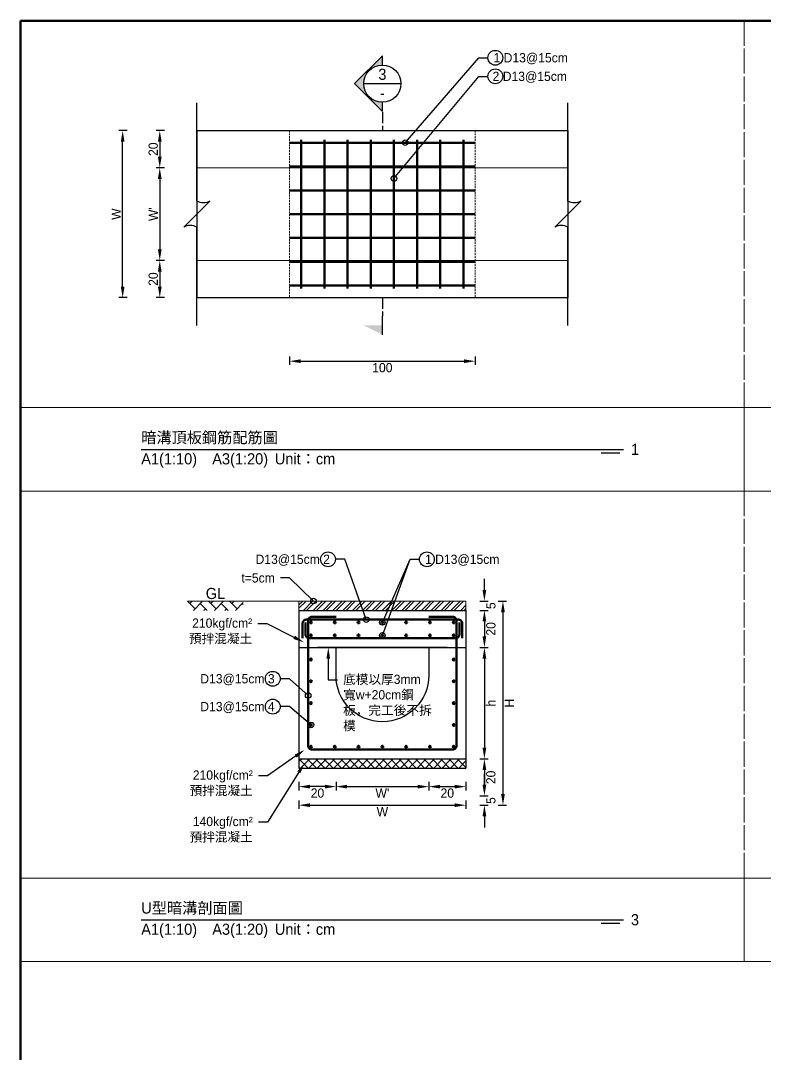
# Model space of a CAD drawing. Extents: x -3420 to 2030, y -3892 to 566.
# Drawn here: x -3420 to -3019, y -1971 to -1414 of the extents above; entities that cross this region are included whole.
import ezdxf
from ezdxf import colors
from ezdxf.entities.mleader import LeaderData, LeaderLine
from ezdxf.math import Vec2, Vec3

# ---------------------------------------------------------------- set-up
doc = ezdxf.new("R2010")
doc.units = 0
doc.header["$MEASUREMENT"] = 0
for name, pattern in [('ACAD_ISO02W100', [15, 12, -3]), ('DASHEDX2', [1.5, 1, -0.5]), ('HIDDEN', [0.375, 0.25, -0.125])]:
    doc.linetypes.add(name, pattern=pattern)
for name, color, linetype, lineweight in [('一、3.基本-變更', 1, 'Continuous', 50), ('二、1.繪圖-既有設施', 8, 'Continuous', 20), ('二、2.繪圖-施作項目', 181, 'Continuous', 30), ('二、4.繪圖-設計鋪面', 40, 'Continuous', 20), ('二、5.繪圖-鋼筋', 60, 'Continuous', 50), ('二、6.繪圖-其他施作項目', 35, 'Continuous', 30)]:
    doc.layers.add(name, color=color, linetype=linetype, lineweight=lineweight)
doc.layers.add('一、4.基本-隱藏', color=9, linetype='ACAD_ISO02W100', lineweight=20, plot=False)
doc.layers.add('三、3.文字-註解文字', color=2, linetype='Continuous')
doc.styles.add('次圖名(詳圖)', font='MS PGothic.ttf', dxfattribs={"height": 6})
doc.styles.add('註解文字(詳圖)', font='MS PGothic.ttf', dxfattribs={"height": 5})
doc.dimstyles.new('註解文字(詳圖)', dxfattribs={"dimtxt": 5, "dimasz": 6, "dimexe": 2, "dimexo": 5, "dimgap": 1, "dimtad": 2, "dimzin": 0, "dimdsep": 46, "dimtxsty": '註解文字(詳圖)', "dimcen": 0.1, "dimclrd": 144, "dimclre": 144, "dimclrt": 256, "dimadec": 0, "dimazin": 0, "dimtfac": 1, "dimtofl": 0, "dimtmove": 0, "dimatfit": 3, "dimfxlon": 1, "dimtolj": 1, "dimtzin": 0, "dimlwd": -1, "dimlwe": -1, "dimarcsym": 1})

# ---------------------------------------------------------------- blocks, each defined once
blk = doc.blocks.new('*D238')
at = {"layer": 'Defpoints', "color": 0, "transparency": 16777216}
for p in [(-3325.015, -1473.25), (-3345.015, -1493.25), (-3325.015, -1493.25)]:
    blk.add_point(p, dxfattribs=at)
at = {"layer": '三、3.文字-註解文字', "color": 144, "transparency": 16777216}
for p, q in [((-3342.515, -1473.25), (-3347.015, -1473.25)), ((-3345.015, -1479.25), (-3345.015, -1487.25)), ((-3342.515, -1493.25), (-3347.015, -1493.25))]:
    blk.add_line(p, q, dxfattribs=at)
for points in [[(-3346.015, -1479.25), (-3344.015, -1479.25), (-3345.015, -1473.25)], [(-3346.015, -1487.25), (-3344.015, -1487.25), (-3345.015, -1493.25)]]:
    blk.add_solid(points, dxfattribs=at)
at = {"layer": '三、3.文字-註解文字', "transparency": 16777216, "insert": (-3348.515, -1483.25), "char_height": 5, "attachment_point": 5, "rotation": 90, "style": '註解文字(詳圖)'}
blk.add_mtext('\\A1;20', dxfattribs=at)
blk = doc.blocks.new('*D239')
at = {"layer": 'Defpoints', "color": 0, "transparency": 16777216}
for p in [(-3325.015, -1493.25), (-3345.015, -1543.25), (-3325.015, -1543.25)]:
    blk.add_point(p, dxfattribs=at)
at = {"layer": '三、3.文字-註解文字', "color": 144, "transparency": 16777216}
for p, q in [((-3342.515, -1493.25), (-3347.015, -1493.25)), ((-3345.015, -1499.25), (-3345.015, -1537.25)), ((-3342.515, -1543.25), (-3347.015, -1543.25))]:
    blk.add_line(p, q, dxfattribs=at)
for points in [[(-3346.015, -1499.25), (-3344.015, -1499.25), (-3345.015, -1493.25)], [(-3346.015, -1537.25), (-3344.015, -1537.25), (-3345.015, -1543.25)]]:
    blk.add_solid(points, dxfattribs=at)
at = {"layer": '三、3.文字-註解文字', "transparency": 16777216, "insert": (-3348.515, -1518.25), "char_height": 5, "attachment_point": 5, "rotation": 90, "style": '註解文字(詳圖)'}
blk.add_mtext("\\A1;{\\fMS PGothic|b0|i0|c128|p34;W}'", dxfattribs=at)
blk = doc.blocks.new('*D240')
at = {"layer": 'Defpoints', "color": 0, "transparency": 16777216}
for p in [(-3325.015, -1543.25), (-3345.015, -1563.25), (-3325.015, -1563.25)]:
    blk.add_point(p, dxfattribs=at)
at = {"layer": '三、3.文字-註解文字', "color": 144, "transparency": 16777216}
for p, q in [((-3342.515, -1543.25), (-3347.015, -1543.25)), ((-3345.015, -1549.25), (-3345.015, -1557.25)), ((-3342.515, -1563.25), (-3347.015, -1563.25))]:
    blk.add_line(p, q, dxfattribs=at)
for points in [[(-3346.015, -1549.25), (-3344.015, -1549.25), (-3345.015, -1543.25)], [(-3346.015, -1557.25), (-3344.015, -1557.25), (-3345.015, -1563.25)]]:
    blk.add_solid(points, dxfattribs=at)
at = {"layer": '三、3.文字-註解文字', "transparency": 16777216, "insert": (-3348.515, -1553.25), "char_height": 5, "attachment_point": 5, "rotation": 90, "style": '註解文字(詳圖)'}
blk.add_mtext('\\A1;20', dxfattribs=at)
blk = doc.blocks.new('_Small')
at = {"color": 0, "linetype": 'ByBlock', "lineweight": -2}
blk.add_circle((0, 0), 0.25, dxfattribs=at)
blk = doc.blocks.new('*D241')
at = {"layer": 'Defpoints', "color": 0, "transparency": 16777216}
for p in [(-3275.015, -1563.25), (-3175.015, -1563.25), (-3175.015, -1597.5)]:
    blk.add_point(p, dxfattribs=at)
at = {"layer": '三、3.文字-註解文字', "color": 144, "transparency": 16777216}
for p, q in [((-3275.015, -1595), (-3275.015, -1599.5)), ((-3269.015, -1597.5), (-3181.015, -1597.5)), ((-3175.015, -1595), (-3175.015, -1599.5))]:
    blk.add_line(p, q, dxfattribs=at)
for points in [[(-3269.015, -1596.5), (-3269.015, -1598.5), (-3275.015, -1597.5)], [(-3181.015, -1596.5), (-3181.015, -1598.5), (-3175.015, -1597.5)]]:
    blk.add_solid(points, dxfattribs=at)
at = {"layer": '三、3.文字-註解文字', "transparency": 16777216, "insert": (-3225.015, -1601), "char_height": 5, "attachment_point": 5, "style": '註解文字(詳圖)'}
blk.add_mtext('\\A1;100', dxfattribs=at)
blk = doc.blocks.new('*D242')
at = {"layer": 'Defpoints', "color": 0, "transparency": 16777216}
for p in [(-3365.015, -1473.25), (-3325.015, -1473.25), (-3325.015, -1563.25)]:
    blk.add_point(p, dxfattribs=at)
at = {"layer": '三、3.文字-註解文字', "color": 144, "transparency": 16777216}
for p, q in [((-3362.515, -1473.25), (-3367.015, -1473.25)), ((-3365.015, -1557.25), (-3365.015, -1479.25)), ((-3362.515, -1563.25), (-3367.015, -1563.25))]:
    blk.add_line(p, q, dxfattribs=at)
for points in [[(-3366.015, -1479.25), (-3364.015, -1479.25), (-3365.015, -1473.25)], [(-3366.015, -1557.25), (-3364.015, -1557.25), (-3365.015, -1563.25)]]:
    blk.add_solid(points, dxfattribs=at)
at = {"layer": '三、3.文字-註解文字', "transparency": 16777216, "insert": (-3368.515, -1518.25), "char_height": 5, "attachment_point": 5, "rotation": 90, "style": '註解文字(詳圖)'}
blk.add_mtext('\\A1;W', dxfattribs=at)
blk = doc.blocks.new('*D243')
at = {"layer": 'Defpoints', "color": 0, "transparency": 16777216}
for p in [(-3180, -1726.75), (-3180, -1731.75), (-3170, -1731.75)]:
    blk.add_point(p, dxfattribs=at)
at = {"layer": '三、3.文字-註解文字', "color": 144, "transparency": 16777216}
for p, q in [((-3170, -1720.75), (-3170, -1714.75)), ((-3172.5, -1726.75), (-3168, -1726.75)), ((-3172.5, -1731.75), (-3168, -1731.75)), ((-3170, -1737.75), (-3170, -1743.75))]:
    blk.add_line(p, q, dxfattribs=at)
for points in [[(-3171, -1720.75), (-3169, -1720.75), (-3170, -1726.75)], [(-3171, -1737.75), (-3169, -1737.75), (-3170, -1731.75)]]:
    blk.add_solid(points, dxfattribs=at)
at = {"layer": '三、3.文字-註解文字', "transparency": 16777216, "insert": (-3166.5, -1729.25), "char_height": 5, "attachment_point": 5, "rotation": 90, "style": '註解文字(詳圖)'}
blk.add_mtext('\\A1;5', dxfattribs=at)
blk = doc.blocks.new('*D244')
at = {"layer": 'Defpoints', "color": 0, "transparency": 16777216}
for p in [(-3180, -1731.75), (-3180, -1751.75), (-3170, -1751.75)]:
    blk.add_point(p, dxfattribs=at)
at = {"layer": '三、3.文字-註解文字', "color": 144, "transparency": 16777216}
for p, q in [((-3172.5, -1731.75), (-3168, -1731.75)), ((-3170, -1737.75), (-3170, -1745.75)), ((-3172.5, -1751.75), (-3168, -1751.75))]:
    blk.add_line(p, q, dxfattribs=at)
for points in [[(-3171, -1737.75), (-3169, -1737.75), (-3170, -1731.75)], [(-3171, -1745.75), (-3169, -1745.75), (-3170, -1751.75)]]:
    blk.add_solid(points, dxfattribs=at)
at = {"layer": '三、3.文字-註解文字', "transparency": 16777216, "insert": (-3166.5, -1741.75), "char_height": 5, "attachment_point": 5, "rotation": 90, "style": '註解文字(詳圖)'}
blk.add_mtext('\\A1;20', dxfattribs=at)
blk = doc.blocks.new('*D245')
at = {"layer": 'Defpoints', "color": 0, "transparency": 16777216}
for p in [(-3180, -1751.75), (-3225, -1811.75), (-3170, -1811.75)]:
    blk.add_point(p, dxfattribs=at)
at = {"layer": '三、3.文字-註解文字', "color": 144, "transparency": 16777216}
for p, q in [((-3172.5, -1751.75), (-3168, -1751.75)), ((-3170, -1757.75), (-3170, -1805.75)), ((-3172.5, -1811.75), (-3168, -1811.75))]:
    blk.add_line(p, q, dxfattribs=at)
for points in [[(-3171, -1757.75), (-3169, -1757.75), (-3170, -1751.75)], [(-3171, -1805.75), (-3169, -1805.75), (-3170, -1811.75)]]:
    blk.add_solid(points, dxfattribs=at)
at = {"layer": '三、3.文字-註解文字', "transparency": 16777216, "insert": (-3166.5, -1781.75), "char_height": 5, "attachment_point": 5, "rotation": 90, "style": '註解文字(詳圖)'}
blk.add_mtext('\\A1;h', dxfattribs=at)
blk = doc.blocks.new('*D246')
at = {"layer": 'Defpoints', "color": 0, "transparency": 16777216}
for p in [(-3225, -1811.75), (-3180, -1831.75), (-3170, -1831.75)]:
    blk.add_point(p, dxfattribs=at)
at = {"layer": '三、3.文字-註解文字', "color": 144, "transparency": 16777216}
for p, q in [((-3172.5, -1811.75), (-3168, -1811.75)), ((-3170, -1817.75), (-3170, -1825.75)), ((-3172.5, -1831.75), (-3168, -1831.75))]:
    blk.add_line(p, q, dxfattribs=at)
for points in [[(-3171, -1817.75), (-3169, -1817.75), (-3170, -1811.75)], [(-3171, -1825.75), (-3169, -1825.75), (-3170, -1831.75)]]:
    blk.add_solid(points, dxfattribs=at)
at = {"layer": '三、3.文字-註解文字', "transparency": 16777216, "insert": (-3166.5, -1821.75), "char_height": 5, "attachment_point": 5, "rotation": 90, "style": '註解文字(詳圖)'}
blk.add_mtext('\\A1;20', dxfattribs=at)
blk = doc.blocks.new('*D247')
at = {"layer": 'Defpoints', "color": 0, "transparency": 16777216}
for p in [(-3180, -1831.75), (-3180, -1836.75), (-3170, -1836.75)]:
    blk.add_point(p, dxfattribs=at)
at = {"layer": '三、3.文字-註解文字', "color": 144, "transparency": 16777216}
for p, q in [((-3170, -1825.75), (-3170, -1819.75)), ((-3172.5, -1831.75), (-3168, -1831.75)), ((-3172.5, -1836.75), (-3168, -1836.75)), ((-3170, -1842.75), (-3170, -1848.75))]:
    blk.add_line(p, q, dxfattribs=at)
for points in [[(-3171, -1825.75), (-3169, -1825.75), (-3170, -1831.75)], [(-3171, -1842.75), (-3169, -1842.75), (-3170, -1836.75)]]:
    blk.add_solid(points, dxfattribs=at)
at = {"layer": '三、3.文字-註解文字', "transparency": 16777216, "insert": (-3166.5, -1834.25), "char_height": 5, "attachment_point": 5, "rotation": 90, "style": '註解文字(詳圖)'}
blk.add_mtext('\\A1;5', dxfattribs=at)
blk = doc.blocks.new('*D248')
at = {"layer": 'Defpoints', "color": 0, "transparency": 16777216}
for p in [(-3180, -1726.75), (-3180, -1836.75), (-3160, -1836.75)]:
    blk.add_point(p, dxfattribs=at)
at = {"layer": '三、3.文字-註解文字', "color": 144, "transparency": 16777216}
for p, q in [((-3162.5, -1726.75), (-3158, -1726.75)), ((-3160, -1732.75), (-3160, -1830.75)), ((-3162.5, -1836.75), (-3158, -1836.75))]:
    blk.add_line(p, q, dxfattribs=at)
for points in [[(-3161, -1732.75), (-3159, -1732.75), (-3160, -1726.75)], [(-3161, -1830.75), (-3159, -1830.75), (-3160, -1836.75)]]:
    blk.add_solid(points, dxfattribs=at)
at = {"layer": '三、3.文字-註解文字', "transparency": 16777216, "insert": (-3156.5, -1781.75), "char_height": 5, "attachment_point": 5, "rotation": 90, "style": '註解文字(詳圖)'}
blk.add_mtext('\\A1;H', dxfattribs=at)
blk = doc.blocks.new('*D235')
at = {"layer": 'Defpoints', "color": 0, "transparency": 16777216}
for p in [(-3270, -1751.75), (-3250, -1751.75), (-3270, -1826.75)]:
    blk.add_point(p, dxfattribs=at)
at = {"layer": '三、3.文字-註解文字', "color": 144, "transparency": 16777216}
for p, q in [((-3270, -1824.25), (-3270, -1828.75)), ((-3256, -1826.75), (-3264, -1826.75)), ((-3250, -1824.25), (-3250, -1828.75))]:
    blk.add_line(p, q, dxfattribs=at)
for points in [[(-3264, -1825.75), (-3264, -1827.75), (-3270, -1826.75)], [(-3256, -1825.75), (-3256, -1827.75), (-3250, -1826.75)]]:
    blk.add_solid(points, dxfattribs=at)
at = {"layer": '三、3.文字-註解文字', "transparency": 16777216, "insert": (-3260, -1830.25), "char_height": 5, "attachment_point": 5, "style": '註解文字(詳圖)'}
blk.add_mtext('\\A1;20', dxfattribs=at)
blk = doc.blocks.new('*D236')
at = {"layer": 'Defpoints', "color": 0, "transparency": 16777216}
for p in [(-3250, -1751.75), (-3200, -1751.75), (-3200, -1826.75)]:
    blk.add_point(p, dxfattribs=at)
at = {"layer": '三、3.文字-註解文字', "color": 144, "transparency": 16777216}
for p, q in [((-3250, -1824.25), (-3250, -1828.75)), ((-3244, -1826.75), (-3206, -1826.75)), ((-3200, -1824.25), (-3200, -1828.75))]:
    blk.add_line(p, q, dxfattribs=at)
for points in [[(-3244, -1825.75), (-3244, -1827.75), (-3250, -1826.75)], [(-3206, -1825.75), (-3206, -1827.75), (-3200, -1826.75)]]:
    blk.add_solid(points, dxfattribs=at)
at = {"layer": '三、3.文字-註解文字', "transparency": 16777216, "insert": (-3225, -1830.25), "char_height": 5, "attachment_point": 5, "style": '註解文字(詳圖)'}
blk.add_mtext("\\A1;W'", dxfattribs=at)
blk = doc.blocks.new('*D237')
at = {"layer": 'Defpoints', "color": 0, "transparency": 16777216}
for p in [(-3200, -1751.75), (-3180, -1751.75), (-3180, -1826.75)]:
    blk.add_point(p, dxfattribs=at)
at = {"layer": '三、3.文字-註解文字', "color": 144, "transparency": 16777216}
for p, q in [((-3200, -1824.25), (-3200, -1828.75)), ((-3194, -1826.75), (-3186, -1826.75)), ((-3180, -1824.25), (-3180, -1828.75))]:
    blk.add_line(p, q, dxfattribs=at)
for points in [[(-3194, -1825.75), (-3194, -1827.75), (-3200, -1826.75)], [(-3186, -1825.75), (-3186, -1827.75), (-3180, -1826.75)]]:
    blk.add_solid(points, dxfattribs=at)
at = {"layer": '三、3.文字-註解文字', "transparency": 16777216, "insert": (-3190, -1830.25), "char_height": 5, "attachment_point": 5, "style": '註解文字(詳圖)'}
blk.add_mtext('\\A1;20', dxfattribs=at)
blk = doc.blocks.new('*D249')
at = {"layer": 'Defpoints', "color": 0, "transparency": 16777216}
for p in [(-3270, -1816.75), (-3180, -1816.75), (-3180, -1836.75)]:
    blk.add_point(p, dxfattribs=at)
at = {"layer": '三、3.文字-註解文字', "color": 144, "transparency": 16777216}
for p, q in [((-3270, -1834.25), (-3270, -1838.75)), ((-3264, -1836.75), (-3186, -1836.75)), ((-3180, -1834.25), (-3180, -1838.75))]:
    blk.add_line(p, q, dxfattribs=at)
for points in [[(-3264, -1835.75), (-3264, -1837.75), (-3270, -1836.75)], [(-3186, -1835.75), (-3186, -1837.75), (-3180, -1836.75)]]:
    blk.add_solid(points, dxfattribs=at)
at = {"layer": '三、3.文字-註解文字', "transparency": 16777216, "insert": (-3225, -1840.25), "char_height": 5, "attachment_point": 5, "style": '註解文字(詳圖)'}
blk.add_mtext('\\A1;W', dxfattribs=at)

msp = doc.modelspace()

# ---------------------------------------------------------------- hatches: boundary and pattern name
at = {"layer": '三、3.文字-註解文字'}
h = msp.add_hatch(color=256, dxfattribs=at)
h.dxf.hatch_style = 1
h.paths.add_polyline_path([(-3225.015, -1432.943), (-3240.015, -1447.943), (-3225.015, -1462.943), (-3225.015, -1457.943, -0.4142136), (-3235.015, -1447.943, -0.4142136), (-3225.015, -1437.943)])
h = msp.add_hatch(color=256, dxfattribs=at)
h.dxf.hatch_style = 1
h.paths.add_polyline_path([(-3235.015, -1578.25), (-3225.015, -1583.25), (-3225.015, -1578.25)])
at = {"layer": '二、2.繪圖-施作項目'}
h = msp.add_hatch(dxfattribs=at)
h.set_pattern_fill('ANSI37', color=256)
h.set_pattern_definition([(45, (-2431.9625, -1477.9498), (-2.245064, 2.245064), []), (135, (-2431.9625, -1477.9498), (-2.245064, -2.245064), [])])
h.paths.add_polyline_path([(-3180, -1816.75), (-3180, -1811.75), (-3270, -1811.75), (-3270, -1816.75)])
at = {"layer": '二、4.繪圖-設計鋪面'}
h = msp.add_hatch(dxfattribs=at)
h.set_pattern_fill('AR-HBONE', color=256)
h.set_pattern_definition([(45, (-2650, -1456.5), (0, 5.656854), [12, -4]), (135, (-2647.1716, -1453.6716), (4e-16, 5.656854), [12, -4])])
h.paths.add_polyline_path([(-3300, -1726.75), (-3330, -1726.75), (-3330, -1731.75), (-3300, -1731.75)])
h = msp.add_hatch(dxfattribs=at)
h.set_pattern_fill('ANSI32', color=256, scale=10)
h.set_pattern_definition([(45, (-5397.7885, -1507.283), (-2.6516504, 2.6516504), []), (45, (-5396.0207, -1507.283), (-2.6516504, 2.6516504), [])])
h.paths.add_polyline_path([(-3180, -1731.75), (-3180, -1726.75), (-3270, -1726.75), (-3270, -1731.75)])
at = {"layer": '二、5.繪圖-鋼筋'}
h = msp.add_hatch(color=256, dxfattribs=at)
h.dxf.hatch_style = 1
h.paths.add_polyline_path([(-3263, -1738.25, 1), (-3264, -1738.25, 1)])
h = msp.add_hatch(color=256, dxfattribs=at)
h.dxf.hatch_style = 1
h.paths.add_polyline_path([(-3250.17, -1738.25, 1), (-3251.17, -1738.25, 1)])
h = msp.add_hatch(color=256, dxfattribs=at)
h.dxf.hatch_style = 1
h.paths.add_polyline_path([(-3237.34, -1738.25, 1), (-3238.34, -1738.25, 1)])
h = msp.add_hatch(color=256, dxfattribs=at)
h.dxf.hatch_style = 1
h.paths.add_polyline_path([(-3224.5, -1738.25, 1), (-3225.5, -1738.25, 1)])
h = msp.add_hatch(color=256, dxfattribs=at)
h.dxf.hatch_style = 1
h.paths.add_polyline_path([(-3211.68, -1738.25, 1), (-3212.68, -1738.25, 1)])
h = msp.add_hatch(color=256, dxfattribs=at)
h.dxf.hatch_style = 1
h.paths.add_polyline_path([(-3198.85, -1738.25, 1), (-3199.85, -1738.25, 1)])
h = msp.add_hatch(color=256, dxfattribs=at)
h.dxf.hatch_style = 1
h.paths.add_polyline_path([(-3186, -1738.25, 1), (-3187, -1738.25, 1)])
h = msp.add_hatch(color=256, dxfattribs=at)
h.dxf.hatch_style = 1
h.paths.add_polyline_path([(-3263, -1745.25, 1), (-3264, -1745.25, 1)])
h = msp.add_hatch(color=256, dxfattribs=at)
h.dxf.hatch_style = 1
h.paths.add_polyline_path([(-3250.17, -1745.25, 1), (-3251.17, -1745.25, 1)])
h = msp.add_hatch(color=256, dxfattribs=at)
h.dxf.hatch_style = 1
h.paths.add_polyline_path([(-3237.34, -1745.25, 1), (-3238.34, -1745.25, 1)])
h = msp.add_hatch(color=256, dxfattribs=at)
h.dxf.hatch_style = 1
h.paths.add_polyline_path([(-3224.5, -1745.25, 1), (-3225.5, -1745.25, 1)])
h = msp.add_hatch(color=256, dxfattribs=at)
h.dxf.hatch_style = 1
h.paths.add_polyline_path([(-3211.68, -1745.25, 1), (-3212.68, -1745.25, 1)])
h = msp.add_hatch(color=256, dxfattribs=at)
h.dxf.hatch_style = 1
h.paths.add_polyline_path([(-3198.85, -1745.25, 1), (-3199.85, -1745.25, 1)])
h = msp.add_hatch(color=256, dxfattribs=at)
h.dxf.hatch_style = 1
h.paths.add_polyline_path([(-3186, -1745.25, 1), (-3187, -1745.25, 1)])
h = msp.add_hatch(color=256, dxfattribs=at)
h.dxf.hatch_style = 1
h.paths.add_polyline_path([(-3263, -1758.25, 1), (-3264, -1758.25, 1)])
h = msp.add_hatch(color=256, dxfattribs=at)
h.dxf.hatch_style = 1
h.paths.add_polyline_path([(-3186, -1758.25, 1), (-3187, -1758.25, 1)])
h = msp.add_hatch(color=256, dxfattribs=at)
h.dxf.hatch_style = 1
h.paths.add_polyline_path([(-3263, -1770, 1), (-3264, -1770, 1)])
h = msp.add_hatch(color=256, dxfattribs=at)
h.dxf.hatch_style = 1
h.paths.add_polyline_path([(-3186, -1770, 1), (-3187, -1770, 1)])
h = msp.add_hatch(color=256, dxfattribs=at)
h.dxf.hatch_style = 1
h.paths.add_polyline_path([(-3263, -1781.75, 1), (-3264, -1781.75, 1)])
h = msp.add_hatch(color=256, dxfattribs=at)
h.dxf.hatch_style = 1
h.paths.add_polyline_path([(-3186, -1781.75, 1), (-3187, -1781.75, 1)])
h = msp.add_hatch(color=256, dxfattribs=at)
h.dxf.hatch_style = 1
h.paths.add_polyline_path([(-3263, -1793.5, 1), (-3264, -1793.5, 1)])
h = msp.add_hatch(color=256, dxfattribs=at)
h.dxf.hatch_style = 1
h.paths.add_polyline_path([(-3186, -1793.5, 1), (-3187, -1793.5, 1)])
h = msp.add_hatch(color=256, dxfattribs=at)
h.dxf.hatch_style = 1
h.paths.add_polyline_path([(-3263, -1805.25, 1), (-3264, -1805.25, 1)])
h = msp.add_hatch(color=256, dxfattribs=at)
h.dxf.hatch_style = 1
h.paths.add_polyline_path([(-3250.17, -1805.25, 1), (-3251.17, -1805.25, 1)])
h = msp.add_hatch(color=256, dxfattribs=at)
h.dxf.hatch_style = 1
h.paths.add_polyline_path([(-3237.34, -1805.25, 1), (-3238.34, -1805.25, 1)])
h = msp.add_hatch(color=256, dxfattribs=at)
h.dxf.hatch_style = 1
h.paths.add_polyline_path([(-3224.5, -1805.25, 1), (-3225.5, -1805.25, 1)])
h = msp.add_hatch(color=256, dxfattribs=at)
h.dxf.hatch_style = 1
h.paths.add_polyline_path([(-3211.68, -1805.25, 1), (-3212.68, -1805.25, 1)])
h = msp.add_hatch(color=256, dxfattribs=at)
h.dxf.hatch_style = 1
h.paths.add_polyline_path([(-3198.85, -1805.25, 1), (-3199.85, -1805.25, 1)])
h = msp.add_hatch(color=256, dxfattribs=at)
h.dxf.hatch_style = 1
h.paths.add_polyline_path([(-3186, -1805.25, 1), (-3187, -1805.25, 1)])

# ---------------------------------------------------------------- linework, layer by layer
at = {"layer": '一、3.基本-變更'}
msp.add_lwpolyline([(-3420, -1414), (0, -1414), (0, -2528), (-3420, -2528)], close=True, dxfattribs=at)
at = {"layer": '一、4.基本-隱藏'}
for points in [[(-3420, -1414), (-2640, -1414), (-2640, -1921), (-3420, -1921)], [(-3420, -1414), (-3030, -1414), (-3030, -1622.5), (-3420, -1622.5)], [(-3030, -1414), (-2730, -1414), (-2730, -1622.5), (-3030, -1622.5)], [(-3420, -1622.5), (-3030, -1622.5), (-3030, -1667.5), (-3420, -1667.5)], [(-3030, -1622.5), (-2730, -1622.5), (-2730, -1667.5), (-3030, -1667.5)], [(-3420, -1667.5), (-3030, -1667.5), (-3030, -1876), (-3420, -1876)], [(-3030, -1667.5), (-2730, -1667.5), (-2730, -1876), (-3030, -1876)], [(-3420, -1876), (-3030, -1876), (-3030, -1921), (-3420, -1921)], [(-3030, -1876), (-2730, -1876), (-2730, -1921), (-3030, -1921)]]:
    msp.add_lwpolyline(points, close=True, dxfattribs=at)
msp.add_lwpolyline([(-3420, -1921), (-2640, -1921)], dxfattribs=at)
at = {"layer": '三、3.文字-註解文字'}
for points in [[(-3225.015, -1437.943), (-3225.015, -1432.943), (-3240.015, -1447.943), (-3225.015, -1462.943), (-3225.015, -1457.943)], [(-3235.015, -1447.943), (-3215.015, -1447.943)], [(-3225.015, -1583.25), (-3225.015, -1573.25)], [(-3355, -1645), (-3095, -1645)], [(-3097, -1647), (-3107, -1647)], [(-3355, -1898.5), (-3095, -1898.5)], [(-3097, -1900.5), (-3107, -1900.5)]]:
    msp.add_lwpolyline(points, dxfattribs=at)
for points in [[(-3325.015, -1578.25), (-3325.015, -1525.321, 0.2828427), (-3332.086, -1525.321), (-3317.944, -1511.179, -0.2828427), (-3325.015, -1511.179), (-3325.015, -1458.25)], [(-3125.015, -1578.25), (-3125.015, -1525.321, 0.2828427), (-3132.086, -1525.321), (-3117.944, -1511.179, -0.2828427), (-3125.015, -1511.179), (-3125.015, -1458.25)]]:
    msp.add_lwpolyline(points, format="xyb", dxfattribs=at)
at = {"layer": '三、3.文字-註解文字', "linetype": 'ACAD_ISO02W100', "ltscale": 0.5}
for points in [[(-3225.015, -1463.25), (-3225.015, -1473.25)], [(-3225.015, -1563.25), (-3225.015, -1573.25)]]:
    msp.add_lwpolyline(points, dxfattribs=at)
at = {"layer": '三、3.文字-註解文字'}
for centre, radius in [((-3164.085, -1434), 4), ((-3225.015, -1447.943), 10), ((-3164.085, -1444), 4), ((-3254.282, -1704.25), 4), ((-3201, -1704.25), 4), ((-3284.082, -1768.625), 4), ((-3284.082, -1783.625), 4)]:
    msp.add_circle(centre, radius, dxfattribs=at)
at = {"layer": '二、1.繪圖-既有設施', "linetype": 'DASHEDX2'}
for points in [[(-3275.015, -1473.25), (-3275.015, -1563.25)], [(-3175.015, -1473.25), (-3175.015, -1563.25)]]:
    msp.add_lwpolyline(points, dxfattribs=at)
at = {"layer": '二、1.繪圖-既有設施', "linetype": 'HIDDEN'}
for points in [[(-3325.015, -1493.25), (-3125.015, -1493.25)], [(-3325.015, -1543.25), (-3125.015, -1543.25)]]:
    msp.add_lwpolyline(points, dxfattribs=at)
at = {"layer": '二、2.繪圖-施作項目'}
for points in [[(-3325.015, -1473.25), (-3125.015, -1473.25)], [(-3325.015, -1473.25), (-3325.015, -1563.25)], [(-3125.015, -1473.25), (-3125.015, -1563.25)], [(-3325.015, -1563.25), (-3125.015, -1563.25)], [(-3270, -1731.75), (-3180, -1731.75)], [(-3270, -1731.75), (-3270, -1751.75)], [(-3180, -1731.75), (-3180, -1751.75)], [(-3270, -1751.75), (-3180, -1751.75)], [(-3270, -1751.75), (-3180, -1751.75)], [(-3270, -1751.75), (-3270, -1816.75)], [(-3180, -1751.75), (-3180, -1816.75)], [(-3270, -1811.75), (-3180, -1811.75)], [(-3270, -1816.75), (-3180, -1816.75)]]:
    msp.add_lwpolyline(points, dxfattribs=at)
msp.add_lwpolyline([(-3200, -1751.75), (-3200, -1766.75, -1), (-3250, -1766.75), (-3250, -1751.75)], format="xyb", dxfattribs=at)
at = {"layer": '二、4.繪圖-設計鋪面'}
for points in [[(-3270, -1726.75), (-3330, -1726.75)], [(-3270, -1726.75), (-3180, -1726.75)], [(-3270, -1726.75), (-3270, -1731.75)], [(-3270, -1731.75), (-3180, -1731.75)], [(-3180, -1726.75), (-3180, -1731.75)]]:
    msp.add_lwpolyline(points, dxfattribs=at)
at = {"layer": '二、5.繪圖-鋼筋'}
for points in [[(-3275.015, -1479.75), (-3175.015, -1479.75)], [(-3268.78, -1478.25), (-3268.78, -1558.25)], [(-3256.28, -1478.25), (-3256.28, -1558.25)], [(-3243.78, -1478.25), (-3243.78, -1558.25)], [(-3231.28, -1478.25), (-3231.28, -1558.25)], [(-3218.78, -1478.25), (-3218.78, -1558.25)], [(-3206.28, -1478.25), (-3206.28, -1558.25)], [(-3193.78, -1478.25), (-3193.78, -1558.25)], [(-3181.28, -1478.25), (-3181.28, -1558.25)], [(-3275.015, -1492.6), (-3175.015, -1492.6)], [(-3275.015, -1505.43), (-3175.015, -1505.43)], [(-3275.015, -1518.26), (-3175.015, -1518.26)], [(-3275.015, -1531.09), (-3175.015, -1531.09)], [(-3275.015, -1543.92), (-3175.015, -1543.92)], [(-3275.015, -1556.75), (-3175.015, -1556.75)]]:
    msp.add_lwpolyline(points, dxfattribs=at)
for points in [[(-3268, -1746.75), (-3268, -1738.75, -0.4142136), (-3266, -1736.75), (-3184, -1736.75, -0.4142136), (-3182, -1738.75), (-3182, -1746.75)], [(-3265, -1751.75), (-3265, -1737.25, -0.4142136), (-3263, -1735.25), (-3250, -1735.25)], [(-3200, -1735.25), (-3187, -1735.25, -0.4142136), (-3185, -1737.25), (-3185, -1751.75)], [(-3266.5, -1738.25), (-3266.5, -1744.75, 0.4142136), (-3264.5, -1746.75), (-3185.5, -1746.75, 0.4142136), (-3183.5, -1744.75), (-3183.5, -1738.25)], [(-3185, -1751.75), (-3185, -1804.75, -0.4142136), (-3187, -1806.75), (-3263, -1806.75, -0.4142136), (-3265, -1804.75), (-3265, -1751.75)]]:
    msp.add_lwpolyline(points, format="xyb", dxfattribs=at)
for centre in [(-3263.5, -1738.25), (-3250.67, -1738.25), (-3237.84, -1738.25), (-3225, -1738.25), (-3212.18, -1738.25), (-3199.35, -1738.25), (-3186.5, -1738.25), (-3263.5, -1745.25), (-3250.67, -1745.25), (-3237.84, -1745.25), (-3225, -1745.25), (-3212.18, -1745.25), (-3199.35, -1745.25), (-3186.5, -1745.25), (-3263.5, -1758.25), (-3186.5, -1758.25), (-3263.5, -1770), (-3186.5, -1770), (-3263.5, -1781.75), (-3186.5, -1781.75), (-3263.5, -1793.5), (-3186.5, -1793.5), (-3263.5, -1805.25), (-3250.67, -1805.25), (-3237.84, -1805.25), (-3225, -1805.25), (-3212.18, -1805.25), (-3199.35, -1805.25), (-3186.5, -1805.25)]:
    msp.add_circle(centre, 0.5, dxfattribs=at)
at = {"layer": '二、6.繪圖-其他施作項目', "const_width": 1}
msp.add_lwpolyline([(-3260, -1751.75), (-3190, -1751.75)], dxfattribs=at)

# ---------------------------------------------------------------- texts
at = {"layer": '三、3.文字-註解文字', "char_height": 6}
for s, width, gutter_width, insert, attachment_point, style in [('3', 6.60394, 25, (-3225.015, -1442.943), 5, '註解文字(詳圖)'), ('-', 6.60394, 25, (-3225.015, -1452.943), 5, '註解文字(詳圖)'), ('暗{\\fMS PGothic|b0|i0|c128|p34;溝頂板鋼筋配筋圖}', 80.77209, 15, (-3355, -1639), 4, '次圖名(詳圖)'), ('1', 3, 15, (-3091, -1645), 4, '次圖名(詳圖)'), ('A1(1:10)\u3000A3(1:20){\\fMS PGothic|b0|i0|c128|p34;^IUnit：cm}', 136.03259, 15, (-3355, -1651), 4, '次圖名(詳圖)'), ('U型{\\fMS PGothic|b0|i0|c128|p34;暗溝剖面圖}', 134.12151, 15, (-3355, -1892.5), 4, '次圖名(詳圖)'), ('3', 3, 15, (-3091, -1898.5), 4, '次圖名(詳圖)'), ('A1(1:10)\u3000A3(1:20){\\fMS PGothic|b0|i0|c128|p34;^IUnit：cm}', 136.03259, 15, (-3355, -1904.5), 4, '次圖名(詳圖)')]:
    msp.add_mtext_dynamic_manual_height_columns(s, width=width, gutter_width=gutter_width, heights=[0], dxfattribs=dict(at, insert=insert, attachment_point=attachment_point, style=style))
at = {"layer": '二、4.繪圖-設計鋪面', "insert": (-3315, -1725.75), "char_height": 6, "attachment_point": 8, "style": '註解文字(詳圖)'}
msp.add_mtext_dynamic_manual_height_columns('{\\fMS PGothic|b0|i0|c128|p34;GL}', width=10.17412, gutter_width=30, heights=[0], dxfattribs=at)

# ---------------------------------------------------------------- dimensions: what is measured, and where the dimension line sits
at = {"layer": '三、3.文字-註解文字'}
for base, p1, p2, text, picture, middle in [((-3365.015, -1473.25), (-3325.015, -1563.25), (-3325.015, -1473.25), 'W', '*D242', (-3368.515, -1518.25)), ((-3345.015, -1493.25), (-3325.015, -1473.25), (-3325.015, -1493.25), '20', '*D238', (-3348.515, -1483.25)), ((-3345.015, -1543.25), (-3325.015, -1493.25), (-3325.015, -1543.25), "{\\fMS PGothic|b0|i0|c128|p34;W}'", '*D239', (-3348.515, -1518.25)), ((-3345.015, -1563.25), (-3325.015, -1543.25), (-3325.015, -1563.25), '20', '*D240', (-3348.515, -1553.25)), ((-3170, -1731.75), (-3180, -1726.75), (-3180, -1731.75), '5', '*D243', (-3166.5, -1729.25)), ((-3160, -1836.75), (-3180, -1726.75), (-3180, -1836.75), 'H', '*D248', (-3156.5, -1781.75)), ((-3170, -1751.75), (-3180, -1731.75), (-3180, -1751.75), '20', '*D244', (-3166.5, -1741.75)), ((-3170, -1811.75), (-3180, -1751.75), (-3225, -1811.75), 'h', '*D245', (-3166.5, -1781.75)), ((-3170, -1831.75), (-3225, -1811.75), (-3180, -1831.75), '20', '*D246', (-3166.5, -1821.75)), ((-3170, -1836.75), (-3180, -1831.75), (-3180, -1836.75), '5', '*D247', (-3166.5, -1834.25))]:
    dim = msp.add_linear_dim(base=base, p1=p1, p2=p2, angle=90, text=text, dimstyle='註解文字(詳圖)', dxfattribs=at)
    dim.commit()
    dim.dimension.update_dxf_attribs({"geometry": picture, "text_midpoint": middle})
for base, p1, p2, text, picture, middle in [((-3175.015, -1597.5), (-3275.015, -1563.25), (-3175.015, -1563.25), '100', '*D241', (-3225.015, -1601)), ((-3270, -1826.75), (-3250, -1751.75), (-3270, -1751.75), '20', '*D235', (-3260, -1830.25)), ((-3200, -1826.75), (-3250, -1751.75), (-3200, -1751.75), "W'", '*D236', (-3225, -1830.25)), ((-3180, -1826.75), (-3200, -1751.75), (-3180, -1751.75), '20', '*D237', (-3190, -1830.25)), ((-3180, -1836.75), (-3270, -1816.75), (-3180, -1816.75), 'W', '*D249', (-3225, -1840.25))]:
    dim = msp.add_linear_dim(base=base, p1=p1, p2=p2, text=text, dimstyle='註解文字(詳圖)', dxfattribs=at)
    dim.commit()
    dim.dimension.update_dxf_attribs({"geometry": picture, "text_midpoint": middle})

# ---------------------------------------------------------------- leaders
ml = msp.add_multileader_mtext('Standard', dxfattribs=at)
ml.set_content('{\\fMS PGothic|b0|i0|c128|p34;1 }D13@15cm', color=256, style='註解文字(詳圖)')
ml.set_leader_properties(color=144, linetype='ByLayer', lineweight=-1)
ml.set_arrow_properties(name='SMALL')
ml.build(insert=Vec2(0, 0))
ml.multileader.update_dxf_attribs({"dogleg_length": 5, "arrow_head_size": 6})
ctx = ml.context
ctx.base_point, ctx.char_height, ctx.arrow_head_size, ctx.landing_gap_size, ctx.plane_origin = Vec3(-3168.085, -1434), 5, 6, 3, Vec3(-3210.71, -1481.835)
notes = []
notes.append((ctx, [(0, (1, 1, 0), (-3173.085, -1434), (1, 0), 5, [(0, [(-3212.743, -1479.75)], 0, [])])]))
ctx.mtext.insert, ctx.mtext.flow_direction = Vec3(-3165.085, -1431.486), 5
ml = msp.add_multileader_mtext('Standard', dxfattribs=at)
ml.set_content('{\\fMS PGothic|b0|i0|c128|p34;2 }D13@15cm', color=256, style='註解文字(詳圖)')
ml.set_leader_properties(color=144, linetype='ByLayer', lineweight=-1)
ml.set_arrow_properties(name='SMALL')
ml.build(insert=Vec2(0, 0))
ml.multileader.update_dxf_attribs({"dogleg_length": 5, "arrow_head_size": 6})
ctx = ml.context
ctx.base_point, ctx.char_height, ctx.arrow_head_size, ctx.landing_gap_size, ctx.plane_origin = Vec3(-3168.085, -1444), 5, 6, 2.5, Vec3(-3210.71, -1491.835)
notes.append((ctx, [(0, (1, 1, 0), (-3173.085, -1444), (1, 0), 5, [(0, [(-3218.78, -1499.015)], 0, [])])]))
ctx.mtext.insert, ctx.mtext.flow_direction = Vec3(-3165.585, -1441.486), 5
ml = msp.add_multileader_mtext('Standard', dxfattribs=at)
ml.set_content('{\\fMS PGothic|b0|i0|c128|p34;D13@15cm }2', color=256, style='註解文字(詳圖)')
ml.set_leader_properties(color=144, linetype='ByLayer', lineweight=-1)
ml.set_arrow_properties(name='SMALL')
ml.build(insert=Vec2(0, 0))
ml.multileader.update_dxf_attribs({"dogleg_length": 5, "arrow_head_size": 6})
ctx = ml.context
ctx.base_point, ctx.char_height, ctx.arrow_head_size, ctx.landing_gap_size, ctx.plane_origin = Vec3(-3294.378, -1704.25), 5, 6, 3, Vec3(-3344.213, -1752.085)
ctx.text_align_type = 2
notes.append((ctx, [(1, (1, 1, 0), (-3245.282, -1704.25), (-1, 0), 5, [(0, [(-3233.7, -1736.75)], 0, [])])]))
ctx.mtext.insert, ctx.mtext.alignment, ctx.mtext.flow_direction = Vec3(-3253.282, -1701.736), 3, 5
ml = msp.add_multileader_mtext('Standard', dxfattribs=at)
ml.set_content('{\\fMS PGothic|b0|i0|c128|p34;1 }D13@15cm', color=256, style='註解文字(詳圖)')
ml.set_leader_properties(color=144, linetype='ByLayer', lineweight=-1)
ml.set_arrow_properties(name='SMALL')
ml.build(insert=Vec2(0, 0))
ml.multileader.update_dxf_attribs({"dogleg_length": 5, "arrow_head_size": 6})
ctx = ml.context
ctx.base_point, ctx.char_height, ctx.arrow_head_size, ctx.landing_gap_size, ctx.plane_origin = Vec3(-3205, -1704.25), 5, 6, 3, Vec3(-3247.625, -1752.085)
notes.append((ctx, [(0, (1, 1, 0), (-3210, -1704.25), (1, 0), 5, [(0, [(-3225, -1738.25)], 0, [])])]))
ctx.mtext.insert, ctx.mtext.flow_direction = Vec3(-3202, -1701.736), 5
ml = msp.add_multileader_mtext('Standard', dxfattribs=at)
ml.set_content(' ', color=256, style='註解文字(詳圖)')
ml.set_leader_properties(color=144, linetype='ByLayer', lineweight=-1)
ml.set_arrow_properties(name='SMALL')
ml.build(insert=Vec2(0, 0))
ml.multileader.update_dxf_attribs({"dogleg_length": 5, "arrow_head_size": 6})
ctx = ml.context
ctx.base_point, ctx.char_height, ctx.arrow_head_size, ctx.landing_gap_size, ctx.plane_origin = Vec3(-3205, -1704.25), 5, 6, 3, Vec3(-3247.625, -1762.085)
notes.append((ctx, [(0, (1, 1, 0), (-3210, -1704.25), (1, 0), 5, [(0, [(-3225, -1745.25)], 0, [])])]))
ctx.mtext.insert, ctx.mtext.flow_direction = Vec3(-3202, -1701.75), 5
ml = msp.add_multileader_mtext('Standard', dxfattribs=at)
ml.set_content('{\\fMS PGothic|b0|i0|c128|p34;t=5cm}', color=256, style='註解文字(詳圖)')
ml.set_leader_properties(color=144, linetype='ByLayer', lineweight=-1)
ml.set_arrow_properties(name='SMALL')
ml.build(insert=Vec2(0, 0))
ml.multileader.update_dxf_attribs({"dogleg_length": 5, "arrow_head_size": 6})
ctx = ml.context
ctx.base_point, ctx.char_height, ctx.arrow_head_size, ctx.landing_gap_size, ctx.plane_origin = Vec3(-3304.381, -1714.25), 5, 6, 3, Vec3(-3372.637, -1740.585)
ctx.text_align_type = 2
notes.append((ctx, [(1, (1, 1, 0), (-3275, -1714.25), (-1, 0), 5, [(0, [(-3262.124, -1726.75)], 0, [])])]))
ctx.mtext.insert, ctx.mtext.alignment, ctx.mtext.flow_direction = Vec3(-3283, -1711.75), 3, 5
ml = msp.add_multileader_mtext('Standard', dxfattribs=at)
ml.set_content('{\\fMS PGothic|b0|i0|c128|p34;210kgf/cm²}\\P預拌{\\fMS PGothic|b0|i0|c128|p34;混凝土}', color=256, style='註解文字(詳圖)')
ml.set_leader_properties(color=144, linetype='ByLayer', lineweight=-1)
ml.build(insert=Vec2(0, 0))
ml.multileader.update_dxf_attribs({"dogleg_length": 5, "arrow_head_size": 6})
ctx = ml.context
ctx.base_point, ctx.char_height, ctx.arrow_head_size, ctx.landing_gap_size, ctx.plane_origin = Vec3(-3333.597, -1738.987), 5, 6, 3, Vec3(-3267.199, -1748.987)
ctx.text_align_type = 2
notes.append((ctx, [(0, (1, 1, 0), (-3287.199, -1738.987), (-1, 0), 5, [(0, [(-3267.199, -1748.987)], 0, [])])]))
ctx.mtext.insert, ctx.mtext.alignment, ctx.mtext.flow_direction = Vec3(-3295.199, -1736.118), 3, 5
ml = msp.add_multileader_mtext('Standard', dxfattribs=at)
ml.set_content('{\\fMS PGothic|b0|i0|c128|p34;底模以厚3mm寬w+20cm鋼板，完工後不拆模}', color=256, style='註解文字(詳圖)')
ml.set_leader_properties(color=144, linetype='ByLayer', lineweight=-1)
ml.build(insert=Vec2(0, 0))
ml.multileader.update_dxf_attribs({"dogleg_length": 5, "arrow_head_size": 6})
ctx = ml.context
ctx.base_point, ctx.char_height, ctx.arrow_head_size, ctx.landing_gap_size, ctx.plane_origin = Vec3(-3249.159, -1769.265), 5, 6, 3, Vec3(-3240.657, -1751.75)
notes.append((ctx, [(0, (1, 1, 0), (-3254.159, -1769.265), (1, 0), 5, [(0, [(-3254.159, -1751.75)], 0, [])])]))
ctx.mtext.insert, ctx.mtext.width, ctx.mtext.flow_direction = Vec3(-3246.159, -1766.424), 48.12698, 5
ml = msp.add_multileader_mtext('Standard', dxfattribs=at)
ml.set_content('{\\fMS PGothic|b0|i0|c128|p34;D13@15cm }3', color=256, style='註解文字(詳圖)')
ml.set_leader_properties(color=144, linetype='ByLayer', lineweight=-1)
ml.set_arrow_properties(name='SMALL')
ml.build(insert=Vec2(0, 0))
ml.multileader.update_dxf_attribs({"dogleg_length": 5, "arrow_head_size": 6})
ctx = ml.context
ctx.base_point, ctx.char_height, ctx.arrow_head_size, ctx.landing_gap_size, ctx.plane_origin = Vec3(-3324.178, -1768.625), 5, 6, 3, Vec3(-3374.013, -1816.46)
ctx.text_align_type = 2
notes.append((ctx, [(1, (1, 1, 0), (-3275.082, -1768.625), (-1, 0), 5, [(0, [(-3265, -1777.59)], 0, [])])]))
ctx.mtext.insert, ctx.mtext.alignment, ctx.mtext.flow_direction = Vec3(-3283.082, -1766.111), 3, 5
ml = msp.add_multileader_mtext('Standard', dxfattribs=at)
ml.set_content('{\\fMS PGothic|b0|i0|c128|p34;D13@15cm }4', color=256, style='註解文字(詳圖)')
ml.set_leader_properties(color=144, linetype='ByLayer', lineweight=-1)
ml.set_arrow_properties(name='SMALL')
ml.build(insert=Vec2(0, 0))
ml.multileader.update_dxf_attribs({"dogleg_length": 5, "arrow_head_size": 6})
ctx = ml.context
ctx.base_point, ctx.char_height, ctx.arrow_head_size, ctx.landing_gap_size, ctx.plane_origin = Vec3(-3324.32, -1783.625), 5, 6, 3, Vec3(-3374.013, -1831.46)
ctx.text_align_type = 2
notes.append((ctx, [(1, (1, 1, 0), (-3275.082, -1783.625), (-1, 0), 5, [(0, [(-3263.5, -1793.5)], 0, [])])]))
ctx.mtext.insert, ctx.mtext.alignment, ctx.mtext.flow_direction = Vec3(-3283.082, -1781.111), 3, 5
ml = msp.add_multileader_mtext('Standard', dxfattribs=at)
ml.set_content('{\\fMS PGothic|b0|i0|c128|p34;210kgf/cm²}\\P預拌{\\fMS PGothic|b0|i0|c128|p34;混凝土}', color=256, style='註解文字(詳圖)')
ml.set_leader_properties(color=144, linetype='ByLayer', lineweight=-1)
ml.build(insert=Vec2(0, 0))
ml.multileader.update_dxf_attribs({"dogleg_length": 5, "arrow_head_size": 6})
ctx = ml.context
ctx.base_point, ctx.char_height, ctx.arrow_head_size, ctx.landing_gap_size, ctx.plane_origin = Vec3(-3333.248, -1820.887), 5, 6, 3, Vec3(-3266.85, -1830.887)
ctx.text_align_type = 2
notes.append((ctx, [(0, (1, 1, 0), (-3286.85, -1820.887), (-1, 0), 5, [(0, [(-3266.85, -1806.872)], 0, [])])]))
ctx.mtext.insert, ctx.mtext.alignment, ctx.mtext.flow_direction = Vec3(-3294.85, -1818.018), 3, 5
ml = msp.add_multileader_mtext('Standard', dxfattribs=at)
ml.set_content('{\\fMS PGothic|b0|i0|c128|p34;140kgf/cm²}\\P預拌{\\fMS PGothic|b0|i0|c128|p34;混凝土}', color=256, style='註解文字(詳圖)')
ml.set_leader_properties(color=144, linetype='ByLayer', lineweight=-1)
ml.build(insert=Vec2(0, 0))
ml.multileader.update_dxf_attribs({"dogleg_length": 5, "arrow_head_size": 6})
ctx = ml.context
ctx.base_point, ctx.char_height, ctx.arrow_head_size, ctx.landing_gap_size, ctx.plane_origin = Vec3(-3333.248, -1845.887), 5, 6, 3, Vec3(-3266.85, -1835.887)
ctx.text_align_type = 2
notes.append((ctx, [(0, (1, 1, 0), (-3286.85, -1845.887), (-1, 0), 5, [(0, [(-3266.85, -1813.867)], 0, [])])]))
ctx.mtext.insert, ctx.mtext.alignment, ctx.mtext.flow_direction = Vec3(-3294.85, -1843.018), 3, 5
for ctx, leaders in notes:
    for number, flags, end, landing, length, lines in leaders:
        leader = LeaderData()
        leader.index, (leader.has_last_leader_line, leader.has_dogleg_vector, leader.attachment_direction) = number, flags
        leader.last_leader_point, leader.dogleg_vector, leader.dogleg_length = Vec3(end), Vec3(landing), length
        for number, points, colour, breaks in lines:
            line = LeaderLine()
            line.index, line.vertices, line.color, line.breaks = number, Vec3.list(points), colors.encode_raw_color(colour), breaks
            leader.lines.append(line)
        ctx.leaders.append(leader)

doc.saveas('drawing.dxf')
